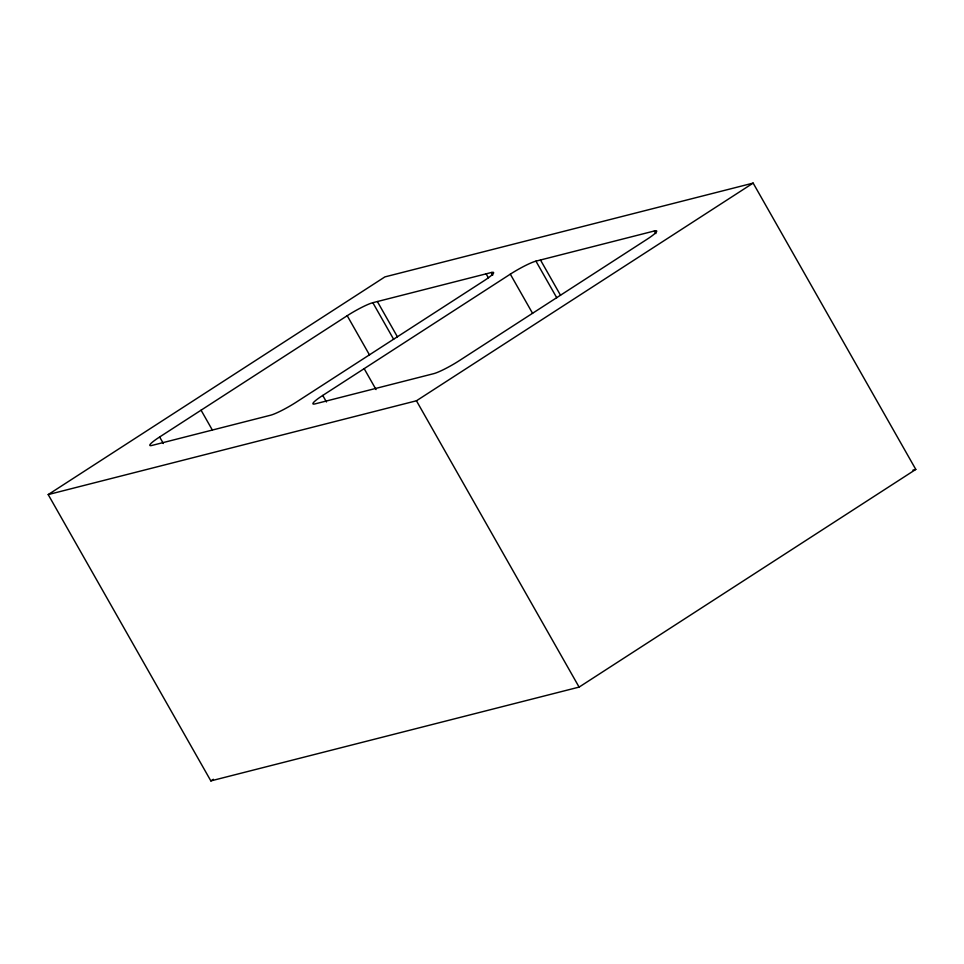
<?xml version="1.0" encoding="UTF-8"?>
<svg xmlns="http://www.w3.org/2000/svg" width="964" height="964" viewBox="0 0 964 964"><rect width="100%" height="100%" fill="white"/><g stroke="black" fill="none" stroke-linecap="round" stroke-linejoin="round"><path stroke-width="1.45" d="M48.2 494.58L384.901 276.897L753.149 183.1L915.8 469.42L579.099 687.103L210.851 780.9L48.2 494.58L416.448 400.783L753.149 183.1M491.279 272.523A21.666 2.711 -29.6 0 1 483.771 280.934L296.201 402.193A21.666 2.711 -29.6 0 1 270.571 415.219L152.131 445.392A21.666 2.711 -29.6 0 1 159.638 436.981L347.209 315.71A21.666 2.711 -29.6 0 1 372.839 302.696L491.279 272.523L492.761 275.138M654.375 230.974A21.666 2.711 -29.6 0 1 646.868 239.385L459.298 360.657A21.666 2.711 -29.6 0 1 433.667 373.671L315.24 403.844A21.666 2.711 -29.6 0 1 322.747 395.433L510.318 274.162A21.666 2.711 -29.6 0 1 535.948 261.148L654.375 230.974L655.869 233.589M210.851 780.9L213.369 779.274M912.884 470.155L915.8 469.42M540.479 259.991L560.53 295.285M535.948 261.148L556.746 297.755M510.318 274.162L532.598 313.384M486.109 273.836L488.338 277.765M377.37 301.539L397.421 336.834M372.839 302.696L393.637 339.292M416.448 400.783L579.099 687.103M347.209 315.71L369.489 354.933M364.175 368.658L376.056 389.577M322.747 395.433L326.459 401.976M201.066 410.194L212.213 429.811M159.638 436.981L163.362 443.512"/></g></svg>
